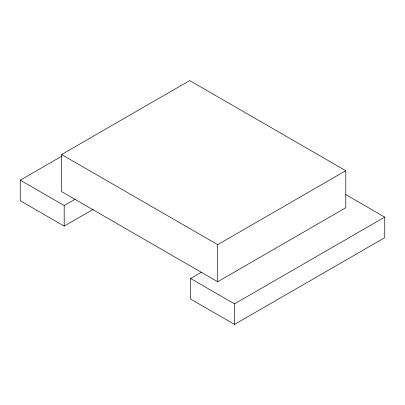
<?xml version="1.0" encoding="UTF-8"?>
<svg xmlns="http://www.w3.org/2000/svg" width="405" height="405" viewBox="0 0 405 405"><rect width="100%" height="100%" fill="white"/><g stroke="black" fill="none" stroke-linecap="round" stroke-linejoin="round"><path stroke-width="0.61" d="M61.595 154.538L189.702 80.575L345.794 170.697L345.794 207.76L217.693 281.723L61.595 191.6L61.595 154.538L217.693 244.655L345.794 170.697M93.14 209.38L64.182 226.096L20.25 200.733L20.25 180.169L61.778 156.193M20.25 180.169L64.182 205.532L74.955 199.316M345.698 194.562L384.75 217.11L384.75 237.674L234.49 324.425L190.558 299.057L190.558 278.493L201.331 272.276M190.558 278.493L234.49 303.861L384.75 217.11M234.49 303.861L234.49 324.425M217.693 244.655L217.693 281.723M64.182 205.532L64.182 226.096"/></g></svg>
